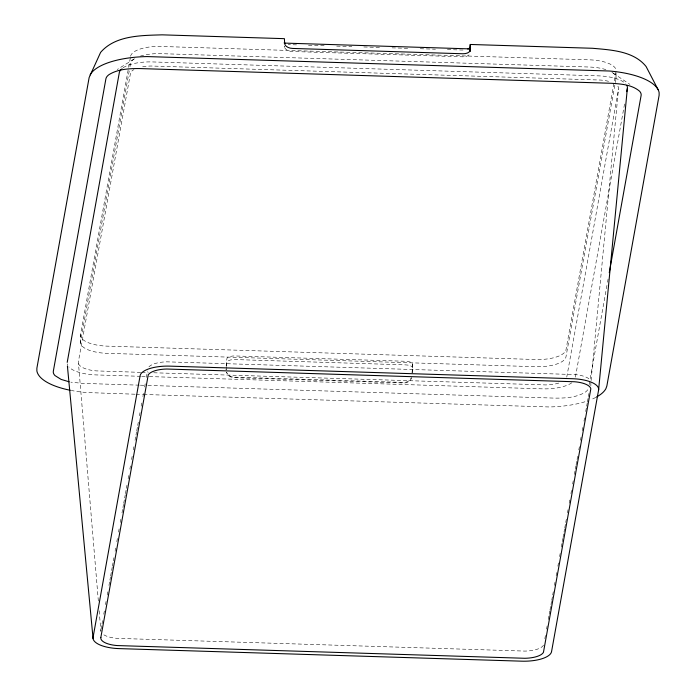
<?xml version="1.0" encoding="UTF-8"?>
<svg xmlns="http://www.w3.org/2000/svg" width="696" height="696" viewBox="0 0 696 696"><rect width="100%" height="100%" fill="white"/><g stroke="black" fill="none" stroke-linecap="round" stroke-linejoin="round"><path stroke-width="0.52" stroke-dasharray="3.48 2.61" d="M98.345 601.031L78.352 361.92L130.596 72.593A22.316 8.361 0.4 0 1 133.936 69.6M100.894 630.228L100.885 631.315L99.163 610.766M591.087 380.538L618.579 87.826A22.316 8.361 0.4 0 0 617.448 85.678M80.51 343.171L80.571 334.558L130.422 57.333M412.232 372.812L412.737 364.043M590.861 385.784L590.887 381.608M616.047 73.089L616.012 78.613L565.961 356.909A28.614 10.718 0.4 0 1 535.476 366.705L107.158 353.333A28.614 10.718 0.4 0 1 80.51 341.753L129.221 70.931M226.165 366.314L226.879 358.614A7.76 2.906 0.4 0 1 235.144 355.96L405.516 361.276A7.76 2.906 0.4 0 1 412.737 364.417L411.945 374.039M226.261 369.75L226.374 367.01M226.409 366.105L226.852 362.216A7.76 2.906 0.4 0 1 235.118 359.562L405.49 364.878A7.76 2.906 0.4 0 1 412.711 368.019M129.987 66.659L130.561 63.467A28.614 10.718 0.4 0 1 135.346 58.229L117.233 69.504M101.085 629.158L101.851 624.895M102.042 623.825L102.617 620.623M103.765 614.229L104.339 611.027M105.496 604.624L106.07 601.422M107.219 595.028L107.793 591.826M108.95 585.423L109.716 581.16M109.907 580.09L110.481 576.888M110.673 575.818L111.438 571.555M111.63 570.485L112.204 567.292M112.404 566.222L113.17 561.95M113.361 560.889L113.935 557.687M115.084 551.284L115.658 548.091M116.815 541.688L117.389 538.487M118.537 532.083L119.112 528.882M120.269 522.487L120.843 519.286M121.991 512.882L122.757 508.619M122.948 507.549L123.523 504.348M123.714 503.286L124.488 499.015M124.68 497.953L125.254 494.752M125.445 493.682L126.211 489.418M126.402 488.348L126.976 485.147M128.134 478.752L128.708 475.551M129.856 469.147L130.43 465.946M131.579 459.543L132.162 456.35M133.31 449.947L133.884 446.745M135.033 440.342L135.807 436.079M135.998 435.009L136.573 431.807M136.764 430.746L137.53 426.474M137.721 425.413L138.295 422.211M139.444 415.808L140.026 412.606M141.175 406.212L141.749 403.01M142.898 396.607L143.48 393.405M144.629 387.011L145.203 383.809M146.351 377.406L147.508 371.003M616.056 71.418L566.013 349.714A28.614 10.718 0.4 0 1 535.529 359.51L107.21 346.138A28.614 10.718 0.4 0 1 80.562 334.558M566.753 377.162L618.57 89.027M575.427 377.145L624.651 103.391M589.112 384.679L607.338 283.315M607.53 282.245L608.104 279.044M544.846 638.719L545.42 635.518M546.569 629.123L547.143 625.922M548.3 619.518L549.066 615.255M549.257 614.185L549.831 610.984M550.023 609.913L550.788 605.65M550.98 604.58L551.563 601.388M551.754 600.317L552.52 596.046M552.711 594.984L553.285 591.783M554.434 585.38L555.008 582.178M556.165 575.783L556.739 572.582M557.888 566.179L558.462 562.977M559.619 556.582L560.193 553.381M561.341 546.978L562.107 542.715M562.298 541.645L562.873 538.443M563.064 537.382L563.838 533.11M564.03 532.048L564.604 528.847M564.795 527.777L565.561 523.514M565.752 522.444L566.327 519.242M567.484 512.839L568.058 509.646M569.206 503.243L569.78 500.041M570.929 493.638L571.512 490.445M572.66 484.042L573.234 480.84M574.383 474.437L575.157 470.174M575.348 469.104L575.923 465.902M576.114 464.841L576.88 460.569M577.071 459.508L577.645 456.306M578.802 449.903L579.377 446.702M580.525 440.307L581.099 437.105M582.247 430.702L582.83 427.501M583.979 421.106L584.553 417.905M585.701 411.501L586.467 407.238M586.667 406.168L587.241 402.967M587.433 401.897L588.198 397.634M588.39 396.563L588.964 393.37M296.54 44.866L291.119 44.701A7.76 2.906 0.4 0 1 288.196 44.387M308.476 45.24L324.754 45.745M336.69 46.119L351.889 46.597M363.825 46.971L380.103 47.476M392.039 47.85L409.396 48.389M420.254 48.729L435.444 49.207M447.38 49.573L461.483 50.016A7.76 2.906 0.4 0 0 463.51 49.982M140.688 372.36L96.231 370.89A22.316 8.361 0.4 0 1 78.352 363.121M141.766 372.395L148.291 372.595M153.72 372.769L545.873 384.931A22.316 8.361 0.4 0 0 561.202 382.2M140.609 376.31L96.109 374.918A31.05 11.632 0.4 0 1 68.782 366.87M141.697 376.345L148.204 376.545M149.292 376.579L542.175 388.846A31.05 11.632 0.4 0 0 572.077 382.582M139.252 385.158L82.807 383.392L70.879 382.156M140.34 385.184L146.856 385.393M147.935 385.427L555.025 398.129C565.309 398.173 576.366 397.651 585.362 392.118A28.893 10.823 0.4 0 0 588.538 387.881M134.946 394.214L86.669 392.535A62.162 23.29 0.4 0 1 71.314 390.482M136.033 394.249L142.541 394.449M143.628 394.484L548.918 406.96A62.162 23.29 0.4 0 0 585.867 401.479M613.15 73.141L629.95 84.416M120.93 69.6A31.05 11.632 0.4 0 1 122.487 68.199M123.114 67.756A31.05 11.632 0.4 0 1 152.389 61.935L598.456 75.864A31.05 11.632 0.4 0 1 625.782 83.912M67.73 365.391A31.05 11.632 0.4 0 1 67.207 363.886M148.961 366.844A20.245 7.586 0.4 0 1 166.831 361.833L574.67 374.561A20.245 7.586 0.4 0 1 589.869 379.659M543.498 645.131A20.245 7.586 0.4 0 1 524.941 651.091L117.102 638.362A20.245 7.586 0.4 0 1 102.912 634.187M142.636 66.807A22.316 8.361 0.4 0 1 151.049 66.016L600.7 80.057A22.316 8.361 0.4 0 1 610.305 81.797M140.279 56.158A28.614 10.718 0.4 0 1 161.054 53.662L589.364 67.034A28.614 10.718 0.4 0 1 606.373 69.783M611.958 72.314A28.614 10.718 0.4 0 1 616.021 78.613M226.078 370.202A7.76 7.673 -21.1 0 1 226.052 369.193M411.78 377.528A7.76 7.673 -21.1 0 1 404.072 382.983L233.708 377.667A7.76 7.673 -21.1 0 1 226.739 372.708L226.522 372.151A7.76 7.673 -21.1 0 0 233.491 377.119L403.863 382.435A7.76 7.673 -21.1 0 0 411.205 377.919M595.82 397.39A62.162 23.29 0.4 0 1 591.626 399.365M130.604 56.263A28.614 10.718 0.4 0 1 161.098 46.467L589.416 59.839A28.614 10.718 0.4 0 1 616.073 70M284.716 47.737A7.76 4.75 4.4 0 0 292.355 51.504L462.727 56.82A7.76 4.75 4.4 0 0 470.218 52.913M284.49 47.119A7.76 4.75 4.4 0 1 284.394 46.493M284.647 46.641A7.76 2.906 0.4 0 1 284.255 46.284"/><path stroke-width="1.04" d="M598.595 390.038A28.023 10.492 0.4 0 0 572.521 378.711L169.946 366.139A28.023 10.492 0.4 0 0 140.114 375.736L93.081 637.275A28.023 10.492 0.4 0 0 119.155 648.611L521.722 661.174A28.023 10.492 0.4 0 0 551.563 651.587L598.595 390.038L627.348 88.418A31.05 11.632 0.4 0 0 626.826 85.382M67.216 362.364L119.329 72.567A31.05 11.632 0.4 0 1 120.93 69.6M658.085 89.627L646.106 66.538C633.647 50.93 610.94 49.938 592.513 48.276L470.27 44.466L469.748 47.363A7.76 2.906 0.4 0 1 467.834 49.077M469.73 50.956L470.096 48.894L284.238 43.091M626.765 91.628L627.348 88.418M609.261 272.641L641.112 95.509A28.893 10.823 0.4 0 0 639.485 91.124C631.864 84.686 621.18 83.955 611.636 83.294L139.417 68.556C129.134 68.521 118.076 69.043 109.081 74.576A28.893 10.823 0.4 0 0 105.905 78.805L53.331 371.177A28.893 10.823 0.4 0 0 54.958 375.562L61.117 379.407L69.095 381.782M470.27 44.466L470.487 49.233A7.76 4.75 4.4 0 1 462.962 53.766L292.598 48.442A7.76 4.75 4.4 0 1 284.629 43.43L284.412 38.663L162.168 34.843C141.314 35.496 115.336 35.252 100.607 52.391L89.149 77.526L36.879 368.219L36.871 370.89A62.162 23.29 0.4 0 0 70.279 390.273M67.416 366.044L93.073 638.65M470.096 48.894L470.218 51.443M596.585 396.981A62.162 23.29 0.4 0 0 605.903 388.646L606.851 386.01L659.121 95.317L659.129 92.655A62.162 23.29 0.4 0 0 609.331 71.009L147.082 56.576A62.162 23.29 0.4 0 0 90.097 74.898M285.177 43.37A7.76 2.906 0.4 0 1 284.281 42.682M100.842 637.423L100.833 638.51A20.245 7.586 0.4 0 0 117.05 645.557L524.897 658.285A20.245 7.586 0.4 0 0 543.454 652.326L590.834 388.812A20.245 7.586 0.4 0 0 574.618 381.756L166.779 369.028A20.245 7.586 0.4 0 0 148.222 374.996L100.842 637.423"/></g></svg>
